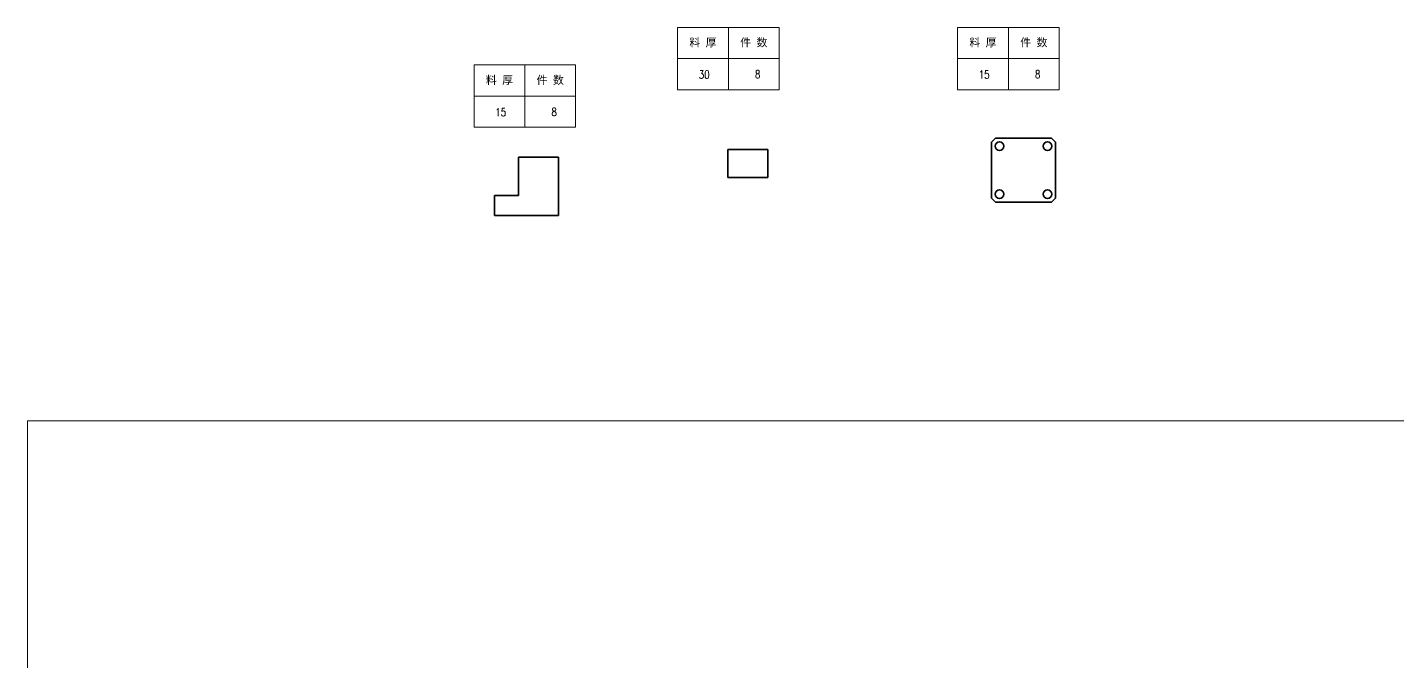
# Model space of a CAD drawing. Extents: x 337 to 133961, y -16604 to 10647.
# Drawn here: x 54748 to 56461, y 4800 to 5593 of the extents above; entities that cross this region are included whole.
import ezdxf
from ezdxf.enums import TextEntityAlignment as Align

# ---------------------------------------------------------------- set-up
doc = ezdxf.new("R2010")
doc.units = 0
doc.layers.get('0').update_dxf_attribs({"linetype": 'CONTINUOUS'})
doc.layers.add('DIM', color=71, linetype='CONTINUOUS', lineweight=13)
doc.styles.add('DIM', font='romans.shx', dxfattribs={"width": 0.8, "bigfont": 'bigfont.shx'})
doc.styles.get("Standard").update_dxf_attribs({"font": 'txt.shx', "bigfont": 'bigfont.shx'})

# ---------------------------------------------------------------- blocks, each defined once
blk = doc.blocks.new('*T470')
at = {"color": 0, "linetype": 'ByBlock', "lineweight": -2, "transparency": 16777216}
for p, q in [((0, 0), (127, 0)), ((0, 0), (0, -78)), ((63.5, 0), (63.5, -78)), ((127, 0), (127, -78)), ((0, -39), (127, -39)), ((0, -78), (127, -78))]:
    blk.add_line(p, q, dxfattribs=at)
at = {"color": 0, "transparency": 16777216, "char_height": 10, "width": 60.5, "attachment_point": 5}
for s, insert in [('{\\fSimSun|b0|i0|c134|p2;料 厚}', (31.75, -19.5)), ('{\\fSimSun|b0|i0|c134|p2;件 数}', (95.25, -19.5))]:
    blk.add_mtext(s, dxfattribs=dict(at, insert=insert))
blk = doc.blocks.new('拆图参数')
blk.add_blockref('*T470', (-63.5, 78))
at = {"style": 'DIM', "width": 0.8}
blk.add_attdef('6', text='', height=10, dxfattribs=at).set_placement((-37.1, 18.9), align=Align.MIDDLE_LEFT)
blk.add_attdef('1', text='', height=10, dxfattribs=at).set_placement((36.6, 19.3), align=Align.MIDDLE_CENTER)

msp = doc.modelspace()

# ---------------------------------------------------------------- linework, layer by layer
at = {"color": 7, "lineweight": 35, "ltscale": 0.176777}
for p, q in [((55958.009, 5454.746), (55953.009, 5449.746)), ((56033.009, 5449.746), (56028.009, 5454.746)), ((55953.009, 5379.746), (55958.009, 5374.746)), ((56033.009, 5379.746), (56028.009, 5374.746))]:
    msp.add_line(p, q, dxfattribs=at)
at = {"color": 7, "lineweight": 35}
for p, q in [((55953.009, 5449.746), (55953.009, 5379.746)), ((55958.009, 5454.746), (56028.009, 5454.746)), ((56033.009, 5379.746), (56033.009, 5449.746)), ((55361.817, 5431.064), (55411.817, 5431.064)), ((55361.817, 5431.064), (55361.817, 5383.064)), ((55411.817, 5431.064), (55411.817, 5358.064)), ((55623.349, 5440.473), (55673.349, 5440.473)), ((55623.349, 5405.473), (55623.349, 5440.473)), ((55673.349, 5440.473), (55673.349, 5405.473)), ((55673.349, 5405.473), (55623.349, 5405.473)), ((55331.817, 5383.064), (55361.817, 5383.064)), ((55331.817, 5383.064), (55331.817, 5358.064)), ((56028.009, 5374.746), (55958.009, 5374.746)), ((55411.817, 5358.064), (55331.817, 5358.064))]:
    msp.add_line(p, q, dxfattribs=at)
for centre in [(55963.009, 5444.746), (56023.009, 5444.746), (55963.009, 5384.746), (56023.009, 5384.746)]:
    msp.add_circle(centre, 5.5, dxfattribs=at)
at = {"layer": 'DIM', "color": 1}
msp.add_lwpolyline([(54747.954, 5100.967), (67664.626, 5100.967), (67664.626, 2351.005), (54747.954, 2351.005)], close=True, dxfattribs=at)

# ---------------------------------------------------------------- block references
for p, values in [((55624.078, 5515.435), {'1': '8', '6': '30'}), ((55974.074, 5515.435), {'1': '8', '6': '15'}), ((55369.685, 5468.413), {'1': '8', '6': '15'})]:
    msp.add_blockref('拆图参数', p, dxfattribs=at).add_auto_attribs(values)

doc.saveas('drawing.dxf')
